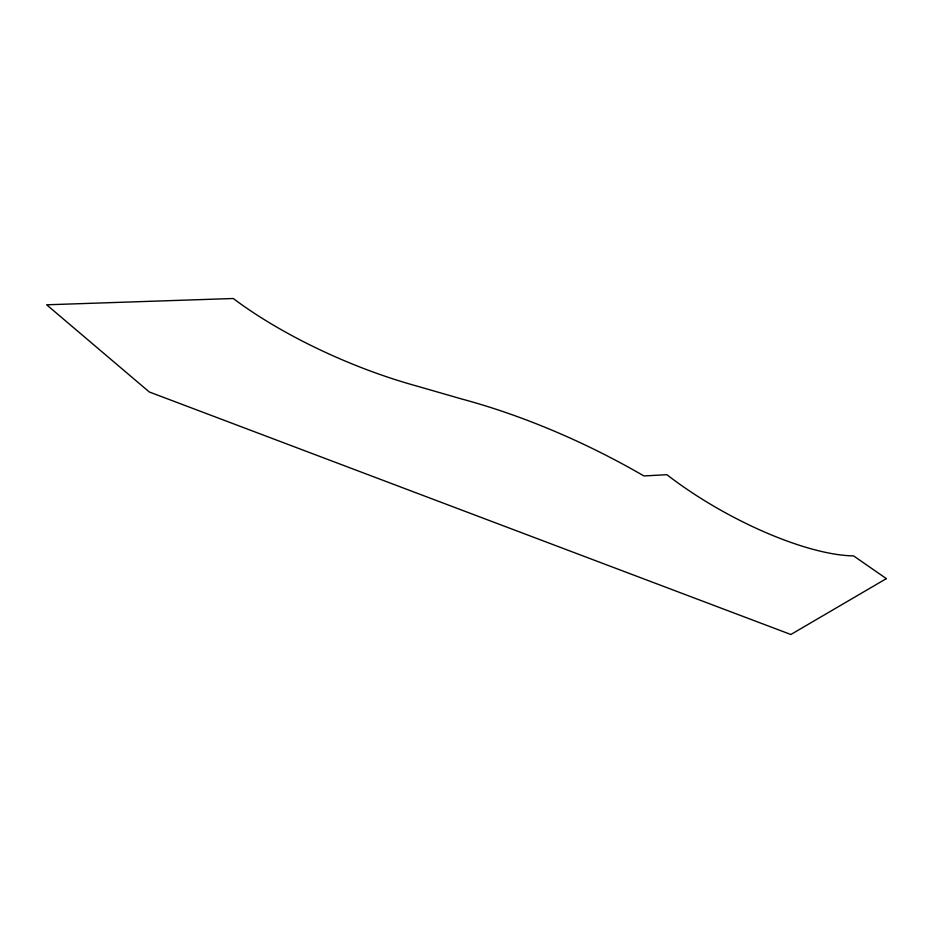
<?xml version="1.0" encoding="UTF-8"?>
<svg xmlns="http://www.w3.org/2000/svg" width="933" height="933" viewBox="0 0 933 933"><rect width="100%" height="100%" fill="white"/><g stroke="black" fill="none" stroke-linecap="round" stroke-linejoin="round"><path stroke-width="1.4" d="M886.35 578.623L790.857 634.498L149.292 391.977L46.65 304.799L233.25 298.502A205.715 67.106 23.2 0 0 417.028 386.11L461.52 398.939A372.932 171.229 27.9 0 1 643.922 475.947L666.897 474.699A156.091 49.612 28.9 0 0 853.578 555.893L886.35 578.623"/></g></svg>
